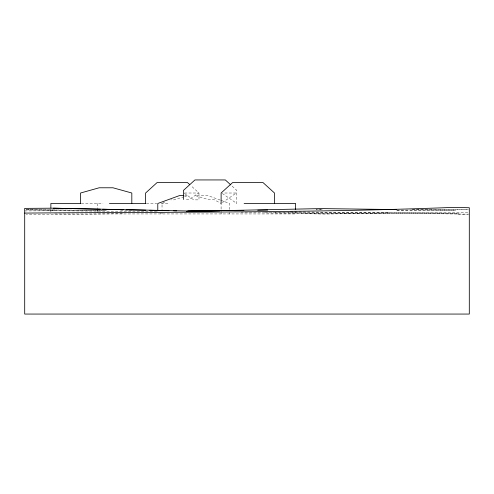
<?xml version="1.0" encoding="UTF-8"?>
<svg xmlns="http://www.w3.org/2000/svg" width="494" height="494" viewBox="0 0 494 494"><rect width="100%" height="100%" fill="white"/><g stroke="black" fill="none" stroke-linecap="round" stroke-linejoin="round"><path stroke-width="0.37" stroke-dasharray="2.47 1.85" d="M222.386 202.602L236.299 193.012L223.183 193.012M164.663 202.034L162.032 203.472L162.032 209.45M184.101 196.748L173.839 199.872L170.856 199.872M184.836 196.526L187.769 195.63L184.719 195.63M467.781 212.772L388.315 212.902L324.99 214.093L241.041 212.42M122.574 213.661L51.148 214.754L26.213 214.507M160.204 213.081L163.279 213.031M290.231 211.87L467.762 214.155M457.747 214.285L469.3 214.13M396.799 210.154L469.3 209.647M388.315 212.902L324.472 213.47L263.635 212.42M412.12 209.771L467.806 209.771M24.7 210.932L56.137 210.747L156.722 211.58M184.54 193.012L198.631 193.012L189.227 199.496L184.892 199.496M81.294 203.472L102.956 203.472M146.36 203.472L156.814 203.472M161.087 203.472L168.022 203.472M396.96 210.364L455.487 210.321L412.478 209.771M54.692 213.939L295.622 213.939L295.622 211.691M106.352 210.345L26.231 209.827L105.988 210.444M120.579 210.568L133.639 210.672M290.318 211.901L458.877 213.247L324.472 213.47L273.015 212.414M26.213 209.857L55.661 210.123M220.231 200.076L207.986 195.63L195.358 195.63L208.036 199.496L213.816 199.496L221.096 203.472L221.096 211.691M220.948 200.336L229.593 203.472L229.593 209.45M222.269 193.45L236.817 203.472L236.817 190.4L231.34 185.417M184.423 193.444L193.759 199.872L198.983 199.872L198.983 193.012L190.764 185.54M229.593 212.439L229.593 213.939M221.096 212.439L221.096 213.939M97.491 203.472L97.491 209.45M97.491 210.197L97.491 213.192M50.87 209.45L50.87 213.939M322.212 209.468L316.049 209.555L322.212 209.468"/><path stroke-width="0.74" d="M195.149 211.241L186.676 211.364L321.081 208.598L396.349 209.567M199.002 211.191L219.793 210.901M234.422 210.697L243.666 210.568M24.7 213.087C167.639 211.852 310.646 213 453.504 207.381L469.3 207.733L469.3 314.061L24.7 314.061L24.7 208.375L53.401 208.19L187.806 210.981L243.875 210.351M257.695 210.197L267.68 210.08M183.194 195.63L179.384 195.63L157.784 203.472L157.784 210.944M80.676 203.472L50.87 203.472L50.87 207.955M109.409 203.472L145.681 203.472M244.122 203.472L295.622 203.472L295.622 209.45M187.806 210.981L211.679 211.185M53.401 208.19L100.375 209.209M102.69 209.258L123.481 209.709M126.563 209.777L145.81 210.191M149.663 210.277L168.917 210.691M173.536 210.796L176.617 210.858M230.797 184.917L225.32 179.94L194.951 179.94L183.453 190.4L183.453 199.496M189.671 184.546L187.479 182.552L157.111 182.552L145.613 193.012L145.613 203.472M274.491 203.472L274.491 193.012L262.987 182.552L232.625 182.552L221.121 193.012L221.121 203.472M131.818 203.472L131.818 193.012L112.953 187.782L99.171 187.782L80.547 193.012L80.547 203.472"/></g></svg>
